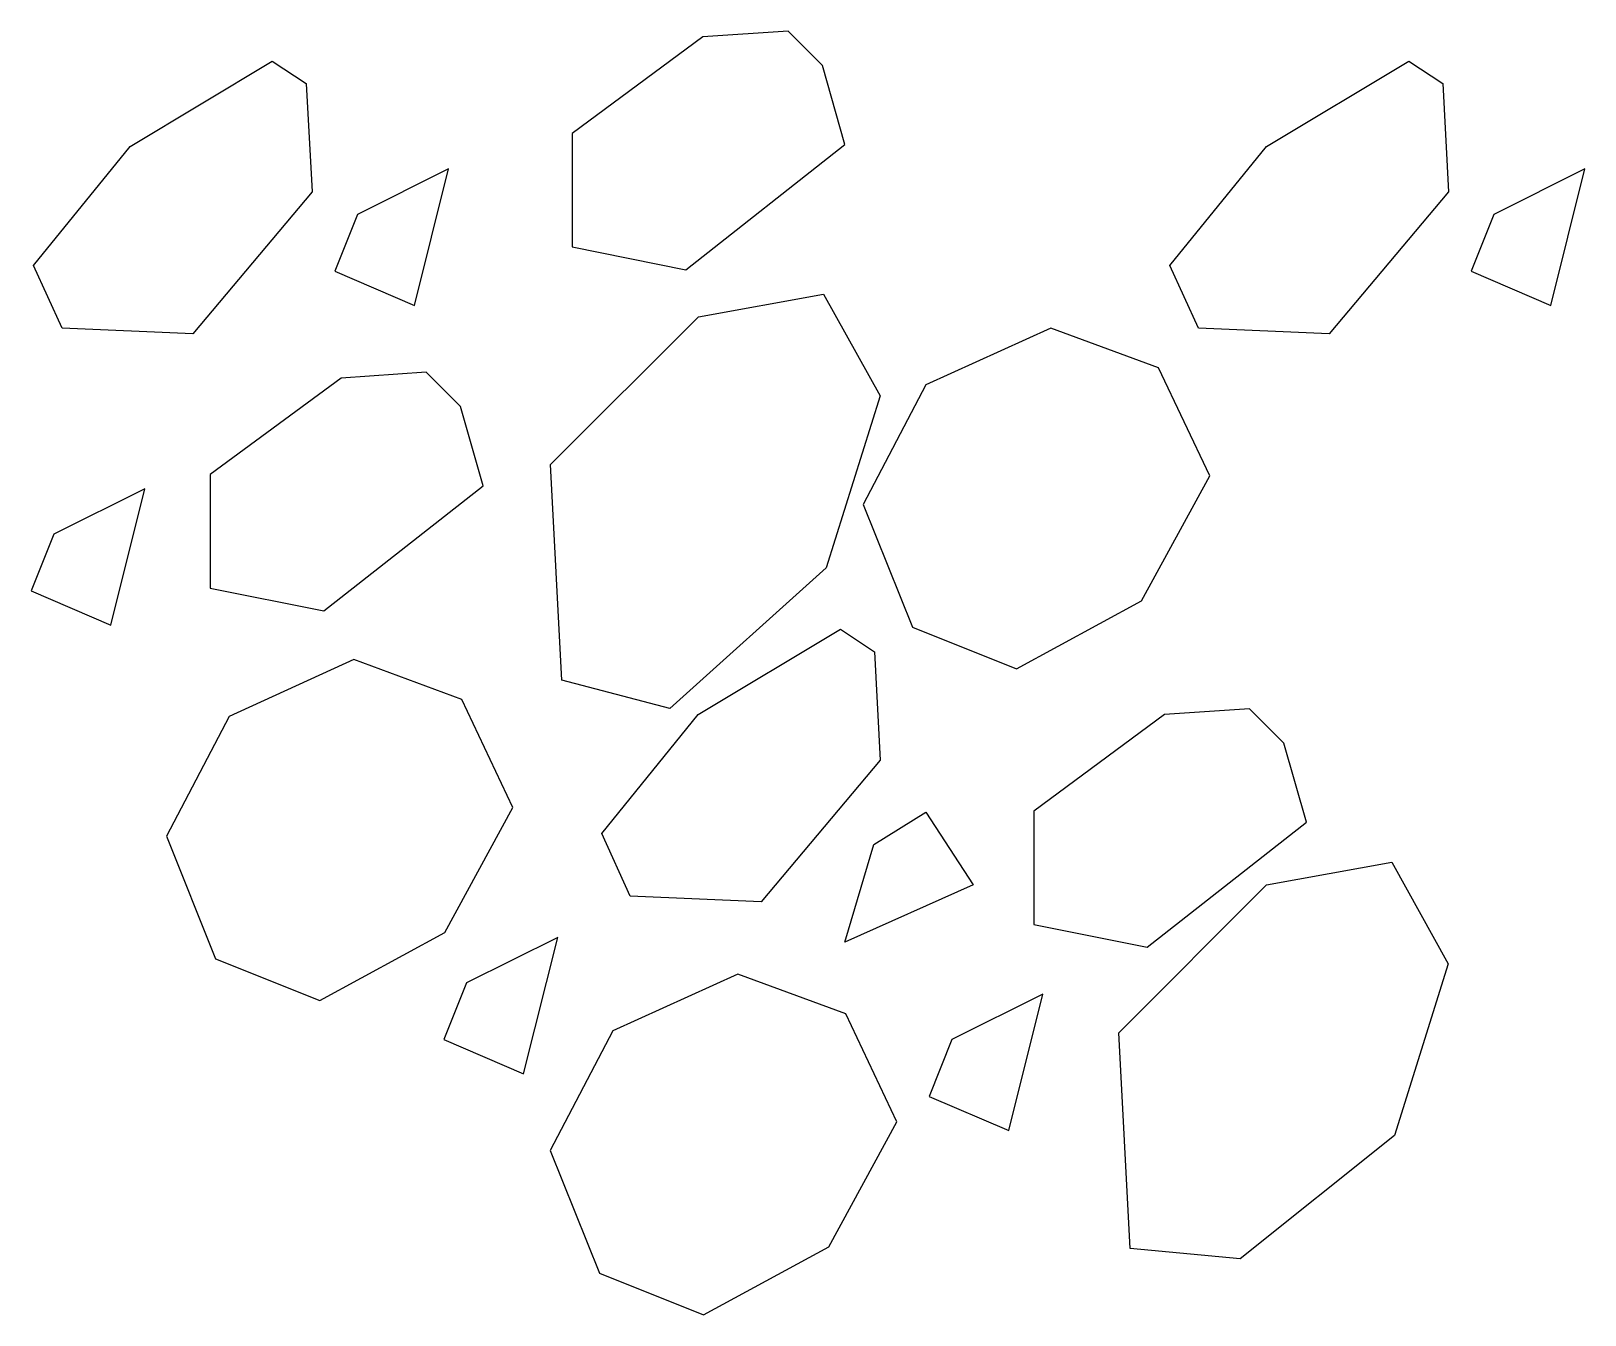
# Model space of a CAD drawing. Extents: x -154 to 141, y -130 to 113.
import ezdxf

# ---------------------------------------------------------------- set-up
doc = ezdxf.new("R2010")
doc.units = 0
doc.header["$LTSCALE"] = 10
doc.layers.add('~-LHAT', color=7, linetype='Continuous')

msp = doc.modelspace()

# ---------------------------------------------------------------- linework, layer by layer
at = {"layer": '~-LHAT'}
for points in [[(0.85, 91.92), (-3.44, 106.93), (-9.95, 113.44), (-26.1, 112.37), (-50.9, 94.03), (-50.9, 72.49), (-29.36, 68.18)], [(-100.23, 82.93), (-122.83, 56.03), (-147.64, 57.11), (-153.04, 68.99), (-134.75, 91.57), (-107.76, 107.76), (-101.32, 103.47)], [(115.29, 82.93), (92.7, 56.03), (67.89, 57.11), (62.49, 68.99), (80.77, 91.57), (107.76, 107.76), (114.21, 103.47)], [(-95.93, 67.89), (-80.81, 61.42), (-74.34, 87.3), (-91.62, 78.66)], [(119.6, 67.89), (134.71, 61.42), (141.18, 87.3), (123.9, 78.66)], [(-32.37, -15.07), (-52.82, -9.69), (-54.98, 31.23), (-26.95, 59.25), (-3.21, 63.57), (7.5, 44.29), (-2.69, 11.66)], [(13.63, 0.36), (33.39, -7.54), (57.1, 5.4), (70.03, 29.09), (60.32, 49.58), (39.86, 57.12), (16.19, 46.36), (4.31, 23.67)], [(-67.76, 27.19), (-72.05, 42.21), (-78.56, 48.72), (-94.71, 47.64), (-119.52, 29.31), (-119.52, 7.77), (-97.97, 3.46)], [(-153.51, 7.25), (-138.4, 0.77), (-131.93, 26.65), (-149.21, 18.01)], [(7.53, -24.84), (-15.06, -51.73), (-39.87, -50.65), (-45.27, -38.78), (-26.99, -16.19), (0, 0), (6.45, -4.3)], [(-118.52, -62.53), (-98.77, -70.44), (-75.05, -57.5), (-62.13, -33.81), (-71.83, -13.32), (-92.3, -5.78), (-115.96, -16.54), (-127.85, -39.23)], [(88.39, -36.61), (84.1, -21.6), (77.59, -15.08), (61.44, -16.16), (36.64, -34.49), (36.64, -56.03), (58.19, -60.34)], [(16.16, -34.71), (25.17, -48.47), (0.81, -59.35), (6.31, -40.83)], [(75.8, -119.45), (54.94, -117.45), (52.79, -76.53), (80.81, -48.51), (104.56, -44.19), (115.27, -63.47), (105.08, -96.05)], [(-75.2, -77.85), (-60.09, -84.33), (-53.62, -58.45), (-70.9, -67.09)], [(-45.71, -122.16), (-25.96, -130.06), (-2.24, -117.12), (10.68, -93.43), (0.98, -72.94), (-19.49, -65.4), (-43.15, -76.16), (-55.04, -98.85)], [(16.81, -88.61), (31.93, -95.09), (38.4, -69.21), (21.12, -77.85)]]:
    msp.add_lwpolyline(points, close=True, dxfattribs=at)

doc.saveas('drawing.dxf')
